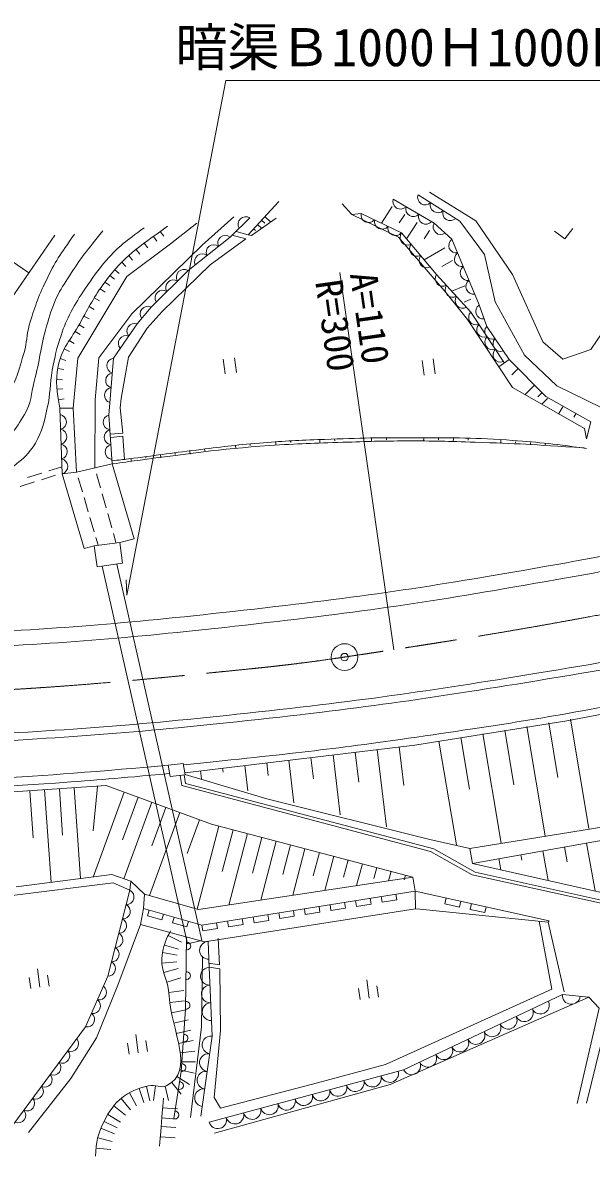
# Model space of a CAD drawing. Units: millimetres, scale not verified. Extents: x 40000 to 680000, y 20000 to 380000.
# Drawn here: x 344838 to 383167, y 238110 to 314581 of the extents above; entities that cross this region are included whole.
import ezdxf
from ezdxf.enums import TextEntityAlignment as Align

# ---------------------------------------------------------------- set-up
doc = ezdxf.new("R2010")
doc.units = ezdxf.units.MM
doc.header["$LTSCALE"] = 1000
doc.header["$PDMODE"] = 32
doc.header["$PDSIZE"] = 500
doc.linetypes.add('CHAIN', pattern=[18.5, 12, -1.5, 3.5, -1.5])
for name, color, linetype, lineweight in [('M-BGD', 7, 'Continuous', 13), ('M-BMK', 2, 'CHAIN', 13), ('M-STR-HTXT', 7, 'Continuous', 13)]:
    doc.layers.add(name, color=color, linetype=linetype, lineweight=lineweight)
doc.styles.add('ＭＳ ゴシック', font='')
doc.styles.get('ＭＳ ゴシック').set_extended_font_data('MS Gothic')

msp = doc.modelspace()

# ---------------------------------------------------------------- linework, layer by layer
at = {"layer": 'M-BGD'}
for p, q in [((371485, 302974), (374302, 301203)), ((372269, 303142), (375384, 301209)), ((360034, 300273), (362096, 302529)), ((366364, 302366), (367035, 301635)), ((369749, 302182), (369021, 301057)), ((369817, 302675), (372573, 301049)), ((356946, 299583), (359067, 301493)), ((360149, 301410), (358819, 300118)), ((360251, 300215), (361933, 301397)), ((361152, 301496), (361554, 301129)), ((367035, 301635), (367657, 301717)), ((367035, 301635), (370167, 300113)), ((367657, 301717), (370377, 300401)), ((370588, 301639), (370225, 301077)), ((354802, 299662), (356574, 301049)), ((360407, 300681), (360531, 300567)), ((360666, 300965), (360955, 300701)), ((360936, 301260), (361152, 301062)), ((371428, 301096), (370713, 299991)), ((372268, 300553), (371910, 300000)), ((372573, 301049), (373772, 299970)), ((374302, 301203), (375978, 298934)), ((375384, 301209), (377848, 297598)), ((381923, 300693), (381388, 299990)), ((343788, 295572), (347002, 300243)), ((353651, 300162), (353886, 299838)), ((354112, 300496), (354347, 300173)), ((358819, 300118), (355982, 297854)), ((357483, 298238), (359872, 299990)), ((359872, 299990), (358967, 300249)), ((359219, 300501), (360034, 300273)), ((360034, 300273), (360251, 300215)), ((370167, 300113), (373374, 296362)), ((370377, 300401), (372734, 297605)), ((373772, 299970), (375614, 295537)), ((380684, 300524), (381388, 299990)), ((343224, 299073), (345258, 297709)), ((351865, 297469), (354802, 299662)), ((352184, 294931), (356946, 299583)), ((352485, 299289), (352734, 298977)), ((353033, 299710), (353272, 299389)), ((373303, 299396), (371900, 298590)), ((351511, 298422), (351795, 298141)), ((351985, 298871), (352250, 298571)), ((373801, 298529), (373099, 298126)), ((375978, 298934), (376691, 295756)), ((350721, 297527), (351034, 297278)), ((351041, 297914), (351344, 297653)), ((355982, 297854), (353488, 295399)), ((354238, 295097), (357483, 298238)), ((369848, 272282), (366218, 297728)), ((372734, 297605), (375042, 295063)), ((377848, 297598), (379906, 293052)), ((348549, 291943), (351865, 297469)), ((350380, 297081), (350703, 296845)), ((374640, 296839), (373770, 296465)), ((349664, 296026), (350005, 295817)), ((350062, 296636), (350391, 296409)), ((373374, 296362), (374826, 294563)), ((383125, 292543), (385467, 295978)), ((349316, 295433), (349664, 295237)), ((353488, 295399), (352562, 294256)), ((375035, 295921), (374600, 295733)), ((375614, 295537), (376118, 294097)), ((376691, 295756), (378671, 292143)), ((348964, 294793), (349316, 294602)), ((349981, 291975), (352184, 294931)), ((353229, 293973), (354238, 295097)), ((374826, 294563), (377857, 289970)), ((375042, 295063), (377304, 291604)), ((348370, 293750), (348708, 293536)), ((348640, 294199), (348988, 294001)), ((352562, 294256), (350953, 291945)), ((351979, 292014), (353229, 293973)), ((376118, 294097), (377633, 291870)), ((347981, 293153), (348318, 292937)), ((379906, 293052), (381251, 291881)), ((347637, 292573), (347992, 292389)), ((378671, 292143), (380844, 290091)), ((381251, 291881), (383125, 292543)), ((347364, 291924), (347745, 291802)), ((348238, 288567), (348549, 291943)), ((349717, 289142), (349981, 291975)), ((350953, 291945), (350637, 288116)), ((351470, 289226), (351979, 292014)), ((358362, 291878), (358497, 290887)), ((359105, 291979), (359240, 290988)), ((371773, 291793), (371908, 290803)), ((372516, 291895), (372651, 290904)), ((377633, 291870), (376933, 291359)), ((380091, 289354), (377633, 291870)), ((347208, 291257), (347603, 291192)), ((378237, 291251), (377810, 290835)), ((347125, 290518), (347525, 290500)), ((347142, 289849), (347540, 289885)), ((377857, 289970), (382719, 287216)), ((379338, 290125), (378699, 289501)), ((380844, 290091), (385789, 287657)), ((347244, 289133), (347638, 289203)), ((349700, 284542), (349717, 289142)), ((351413, 288603), (351470, 289226)), ((379831, 289620), (379552, 289347)), ((380215, 289227), (379846, 288867)), ((383142, 287648), (380091, 289354)), ((347352, 288570), (348238, 288567)), ((347496, 284152), (347352, 288570)), ((348238, 288567), (348461, 284266)), ((351589, 286901), (351413, 288603)), ((381238, 288675), (380988, 288211)), ((350637, 288116), (350858, 284815)), ((382118, 288200), (381993, 287968)), ((382832, 286518), (383142, 287648)), ((350738, 286813), (351589, 286901)), ((382719, 287216), (382832, 286518)), ((350775, 286597), (351583, 286686)), ((351583, 286686), (351711, 285097)), ((359174, 286053), (359197, 285854)), ((360167, 286166), (360179, 286067)), ((361898, 286314), (361912, 286086)), ((362896, 286375), (362903, 286261)), ((364866, 286470), (364875, 286217)), ((365865, 286506), (365870, 286379)), ((368354, 286555), (368355, 286321)), ((369354, 286563), (369354, 286446)), ((371868, 286563), (371866, 286352)), ((372868, 286551), (372867, 286446)), ((373868, 286540), (373866, 286324)), ((374868, 286529), (374867, 286421)), ((377078, 286421), (377060, 286203)), ((378075, 286338), (378066, 286229)), ((379071, 286256), (379058, 286099)), ((380068, 286173), (380061, 286095)), ((353129, 285306), (353142, 285204)), ((354121, 285430), (354147, 285225)), ((355114, 285554), (355126, 285451)), ((356106, 285678), (356132, 285472)), ((357098, 285802), (357111, 285699)), ((382849, 285866), (382656, 285901)), ((346601, 284353), (347474, 284627)), ((348461, 284266), (350858, 284815)), ((352344, 279755), (350858, 284815)), ((352137, 285182), (352162, 284977)), ((345170, 283903), (346124, 284203)), ((347056, 284047), (346102, 283747)), ((348461, 284266), (347496, 284152)), ((347496, 284152), (348979, 279102)), ((348575, 283882), (348861, 282924)), ((349808, 284157), (350080, 283194)), ((345625, 283598), (344671, 283298)), ((348975, 282541), (349260, 281582)), ((350188, 282809), (350460, 281847)), ((350569, 281462), (350840, 280500)), ((349374, 281199), (349660, 280240)), ((350949, 280115), (351121, 279505)), ((348979, 279102), (349659, 279292)), ((349659, 279292), (351381, 279527)), ((349659, 279292), (349852, 277876)), ((349774, 279857), (349927, 279342)), ((351381, 279527), (352344, 279755)), ((351381, 279527), (351574, 278111)), ((349852, 277876), (351574, 278111)), ((350197, 277929), (355942, 252452)), ((351194, 278059), (356917, 252672)), ((391358, 269354), (381517, 267490)), ((381517, 267490), (371282, 265852)), ((378815, 267112), (380050, 259730)), ((380294, 267359), (380912, 263669)), ((381774, 267607), (383009, 260227)), ((372897, 266122), (374069, 259117)), ((374377, 266369), (374963, 262867)), ((375856, 266617), (377091, 259234)), ((377335, 266864), (377953, 263173)), ((371282, 265852), (355766, 263989)), ((367247, 265367), (367490, 263344)), ((368737, 265546), (369362, 260335)), ((370226, 265725), (370539, 263119)), ((354645, 264486), (355662, 264606)), ((355662, 264606), (355785, 263849)), ((361290, 264652), (361393, 263794)), ((362779, 264831), (363125, 261949)), ((364269, 265010), (364442, 263569)), ((365758, 265188), (366244, 261142)), ((354788, 263723), (354645, 264486)), ((355785, 263849), (354788, 263723)), ((355715, 263839), (355809, 263267)), ((355783, 263862), (361297, 262225)), ((356822, 264116), (356889, 263564)), ((358312, 264294), (358345, 264018)), ((359801, 264473), (360007, 262757)), ((340242, 262423), (350475, 263115)), ((349881, 263068), (349596, 260067)), ((350475, 263115), (357568, 260520)), ((355557, 263123), (355448, 263809)), ((372324, 258662), (355557, 263123)), ((355809, 263267), (372548, 258851)), ((345316, 262756), (345537, 259586)), ((346314, 262826), (346747, 256596)), ((347311, 262895), (347528, 259780)), ((348309, 262964), (348734, 256845)), ((351674, 262676), (349580, 256951)), ((352613, 262333), (351566, 259470)), ((353552, 261989), (351664, 256828)), ((354491, 261646), (353547, 259065)), ((361297, 262225), (372276, 259477)), ((355431, 261302), (353379, 255693)), ((356757, 260817), (355926, 258546)), ((392322, 260935), (375167, 257873)), ((358065, 260390), (356588, 254777)), ((357568, 260520), (371133, 256950)), ((359032, 260135), (358293, 257329)), ((374985, 258880), (384153, 260350)), ((359999, 259881), (358731, 255062)), ((360966, 259626), (360332, 257217)), ((361933, 259371), (360885, 255390)), ((372276, 259477), (374985, 258880)), ((382847, 259244), (383424, 256008)), ((362900, 259117), (362376, 257126)), ((363867, 258862), (363039, 255718)), ((364834, 258608), (364420, 257036)), ((375138, 257094), (372324, 258662)), ((372548, 258851), (375349, 257277)), ((375167, 257873), (374985, 258880)), ((379894, 258717), (380249, 256725)), ((381370, 258980), (381548, 257984)), ((365801, 258353), (365194, 256046)), ((366768, 258099), (366465, 256945)), ((367735, 257844), (367348, 256374)), ((375167, 257873), (386916, 255220)), ((376940, 258189), (377074, 257442)), ((378417, 258453), (378484, 258079)), ((350853, 257111), (344388, 256298)), ((352131, 256665), (350853, 257111)), ((371133, 256950), (356682, 254750)), ((368702, 257590), (368509, 256854)), ((369670, 257335), (369503, 256702)), ((370637, 257081), (370553, 256764)), ((371288, 256004), (371133, 256950)), ((386673, 254546), (375138, 257094)), ((375349, 257277), (386634, 254770)), ((343765, 255662), (350941, 256548)), ((350941, 256548), (352066, 256070)), ((352066, 256070), (352131, 256665)), ((352131, 256665), (353041, 255790)), ((350567, 250252), (352066, 256070)), ((353041, 255790), (352984, 254821)), ((356682, 254750), (353041, 255790)), ((356912, 253711), (371288, 256004)), ((368332, 255128), (368269, 255523)), ((369009, 255641), (369073, 255246)), ((370060, 255404), (369997, 255799)), ((371322, 254815), (371288, 256004)), ((371288, 256004), (380336, 253987)), ((373386, 255536), (373299, 255146)), ((352984, 254821), (352773, 253741)), ((352984, 254821), (356912, 253711)), ((353368, 254713), (353260, 254328)), ((357093, 252573), (371322, 254815)), ((363147, 254301), (363084, 254696)), ((363825, 254814), (363888, 254419)), ((364876, 254576), (364813, 254971)), ((365553, 255090), (365616, 254695)), ((365616, 254695), (366604, 254852)), ((366604, 254852), (366541, 255247)), ((367281, 255365), (367344, 254970)), ((367344, 254970), (368332, 255128)), ((369073, 255246), (370060, 255404)), ((371614, 254789), (371322, 254815)), ((380262, 253908), (371613, 254778)), ((373299, 255146), (374275, 254928)), ((374275, 254928), (374362, 255319)), ((375094, 255156), (375007, 254765)), ((375007, 254765), (375983, 254547)), ((375983, 254547), (376070, 254938)), ((353260, 254328), (354222, 254056)), ((354222, 254056), (354331, 254441)), ((355053, 254237), (354944, 253852)), ((355906, 253580), (356015, 253965)), ((358641, 253987), (358704, 253592)), ((359691, 253749), (359628, 254144)), ((360369, 254263), (360432, 253868)), ((360432, 253868), (361419, 254025)), ((361419, 254025), (361356, 254420)), ((362097, 254538), (362160, 254143)), ((362160, 254143), (363147, 254301)), ((363888, 254419), (364876, 254576)), ((380515, 249378), (379647, 253963)), ((380336, 253987), (380262, 253908)), ((380262, 253908), (381346, 249200)), ((352773, 253741), (351260, 249650)), ((352773, 253741), (357093, 252573)), ((354944, 253852), (355906, 253580)), ((356912, 253711), (356975, 253316)), ((356975, 253316), (357963, 253474)), ((357963, 253474), (357900, 253869)), ((358704, 253592), (359691, 253749)), ((354388, 252363), (355348, 252086)), ((354639, 253007), (355536, 252564)), ((355812, 248046), (355872, 252911)), ((355942, 252452), (356917, 252672)), ((357347, 252606), (357402, 250860)), ((358008, 252803), (358102, 251036)), ((354267, 251866), (355250, 251681)), ((354221, 251141), (355218, 251227)), ((356900, 246847), (356958, 251582)), ((358102, 251036), (357355, 251136)), ((357402, 250860), (357609, 246219)), ((357402, 250860), (358130, 250754)), ((345377, 249429), (345276, 250172)), ((345997, 249514), (345828, 250752)), ((346616, 249598), (346515, 250341)), ((349077, 246838), (350567, 250252)), ((354349, 250500), (355312, 250772)), ((354544, 249866), (355505, 250145)), ((358130, 250754), (358179, 246601)), ((351260, 249650), (349804, 246111)), ((367583, 248688), (367481, 249431)), ((368202, 248772), (368033, 250011)), ((368821, 248857), (368720, 249600)), ((369298, 244293), (380515, 249378)), ((354698, 249167), (355690, 249293)), ((354758, 248493), (355751, 248610)), ((382990, 248852), (369614, 242949)), ((370513, 243954), (381220, 249017)), ((381220, 249017), (382990, 248852)), ((382990, 248852), (383701, 248114)), ((354871, 247791), (355852, 247984)), ((355517, 243843), (355812, 248046)), ((383701, 248114), (382218, 241678)), ((382848, 241691), (384437, 248200)), ((355026, 247088), (355999, 247319)), ((343727, 239606), (349077, 246838)), ((352628, 245087), (352459, 246325)), ((355194, 246396), (356166, 246630)), ((356159, 240739), (356900, 246847)), ((358179, 246601), (357752, 242082)), ((349804, 246111), (348089, 243349)), ((352009, 245002), (351908, 245745)), ((353248, 245171), (353146, 245914)), ((355347, 245724), (356327, 245926)), ((357609, 246219), (356854, 240810)), ((355457, 245086), (356449, 245210)), ((355431, 243955), (356402, 243716)), ((355494, 244492), (356494, 244476)), ((357405, 240422), (370513, 243954)), ((364714, 243075), (369298, 244293)), ((348089, 243349), (345232, 239723)), ((355034, 240661), (355517, 243843)), ((355238, 243484), (356089, 242959)), ((352682, 242687), (353010, 241742)), ((353175, 242830), (353413, 241859)), ((353789, 242863), (353662, 241871)), ((354431, 242835), (354677, 241866)), ((354887, 243093), (355509, 242310)), ((369614, 242949), (357776, 239676)), ((358167, 241351), (364714, 243075)), ((351470, 242013), (352112, 241246)), ((352030, 242398), (352516, 241524)), ((357752, 242082), (358167, 241351)), ((350569, 240930), (351426, 240416)), ((350987, 241526), (351757, 240888)), ((354270, 241387), (355267, 241309)), ((350319, 240469), (351214, 240024)), ((354171, 240127), (355168, 240049)), ((354216, 240697), (355213, 240619)), ((350111, 240014), (351036, 239634)), ((354117, 239436), (355114, 239358)), ((349783, 238659), (350778, 238564)), ((349894, 239354), (350866, 239120))]:
    msp.add_line(p, q, dxfattribs=at)
msp.add_circle((366534, 271788), 900, dxfattribs=at)
for centre, radius, start, end in [((371968, 302803), 512, 160.53057, 315.1698), ((370305, 302518), 512, 162.14316, 316.78239), ((371167, 302010), 512, 162.14316, 316.78239), ((372814, 302271), 512, 160.53057, 315.1698), ((359869, 300981), 512, 56.83531, 211.47454), ((368157, 301601), 512, 166.84972, 321.48896), ((372028, 301502), 512, 162.14316, 316.78239), ((373661, 301738), 512, 160.53057, 315.1698), ((369057, 301165), 512, 166.84972, 321.48896), ((369957, 300729), 512, 166.84972, 321.48896), ((373020, 300798), 512, 150.67365, 305.31289), ((358498, 299718), 512, 51.27289, 205.91213), ((370785, 300091), 512, 142.8185, 297.45773), ((374068, 299551), 512, 125.24125, 279.88048), ((357716, 299094), 512, 51.27289, 205.91213), ((371430, 299327), 512, 142.8185, 297.45773), ((374451, 298628), 512, 125.24125, 279.88048), ((356935, 298471), 512, 51.27289, 205.91213), ((372074, 298562), 512, 142.8185, 297.45773), ((355704, 297423), 512, 57.23508, 211.87432), ((373154, 297310), 512, 144.91521, 299.55444), ((374835, 297704), 512, 125.24125, 279.88048), ((354992, 296722), 512, 57.23508, 211.87432), ((373826, 296570), 512, 144.91521, 299.55444), ((375219, 296781), 512, 125.24125, 279.88048), ((354279, 296020), 512, 57.23508, 211.87432), ((374498, 295829), 512, 144.91521, 299.55444), ((353261, 294940), 512, 63.65159, 218.29082), ((375885, 295102), 512, 121.9763, 276.61553), ((375410, 294706), 512, 135.85868, 290.49791), ((352369, 293781), 512, 67.83982, 222.47905), ((375957, 293869), 512, 135.85868, 290.49791), ((376492, 293747), 512, 136.91227, 291.55151), ((351797, 292961), 512, 67.83982, 222.47905), ((376504, 293032), 512, 135.85868, 290.49791), ((377054, 292920), 512, 136.91227, 291.55151), ((377052, 292195), 512, 135.85868, 290.49791), ((351024, 291438), 512, 97.95349, 252.59273), ((350942, 290441), 512, 97.95349, 252.59273), ((350859, 289444), 512, 97.95349, 252.59273), ((347270, 287646), 512, 284.5476, 79.18684), ((350782, 287625), 512, 106.50973, 261.14896), ((347302, 286647), 512, 284.5476, 79.18684), ((350849, 286627), 512, 106.50973, 261.14896), ((347335, 285647), 512, 284.5476, 79.18684), ((350916, 285629), 512, 106.50973, 261.14896), ((347367, 284648), 512, 284.5476, 79.18684), ((351830, 255607), 512, 268.2314, 62.87063), ((351581, 254638), 512, 268.2314, 62.87063), ((351331, 253670), 512, 268.2314, 62.87063), ((351082, 252701), 512, 268.2314, 62.87063), ((355910, 252295), 254, 258.90707, 99.68479), ((357366, 252007), 600, 91.78886, 271.78886), ((350832, 251733), 512, 268.2314, 62.87063), ((350583, 250765), 512, 268.2314, 62.87063), ((357428, 250261), 600, 92.55369, 272.55369), ((355885, 250296), 254, 258.90707, 99.68479), ((349974, 249174), 512, 259.10142, 53.74066), ((357482, 249062), 600, 92.55369, 272.55369), ((349574, 248258), 512, 259.10142, 53.74066), ((355861, 248296), 254, 258.90707, 99.68479), ((379734, 248314), 600, 205.30747, 25.30747), ((381817, 248961), 600, 174.6823, 354.6823), ((357535, 247863), 600, 92.55369, 272.55369), ((378649, 247801), 600, 205.30747, 25.30747), ((349174, 247341), 512, 259.10142, 53.74066), ((376479, 246775), 600, 205.30747, 25.30747), ((377564, 247288), 600, 205.30747, 25.30747), ((355720, 246085), 254, 255.59541, 96.37313), ((375394, 246262), 600, 205.30747, 25.30747), ((348097, 245702), 512, 246.18869, 40.82792), ((357526, 245624), 600, 82.05398, 262.05398), ((373225, 245236), 600, 205.30747, 25.30747), ((374309, 245749), 600, 205.30747, 25.30747), ((347502, 244898), 512, 246.18869, 40.82792), ((357360, 244436), 600, 82.05398, 262.05398), ((372140, 244723), 600, 205.30747, 25.30747), ((346907, 244094), 512, 246.18869, 40.82792), ((355580, 244089), 254, 255.59541, 96.37313), ((371055, 244210), 600, 205.30747, 25.30747), ((346312, 243290), 512, 246.18869, 40.82792), ((357194, 243247), 600, 82.05398, 262.05398), ((367254, 243076), 600, 195.07834, 15.07834), ((368413, 243388), 600, 195.07834, 15.07834), ((369571, 243700), 600, 195.07834, 15.07834), ((345718, 242486), 512, 246.18869, 40.82792), ((355417, 242879), 254, 250.98261, 91.76033), ((357028, 242059), 600, 82.05398, 262.05398), ((364937, 242452), 600, 195.07834, 15.07834), ((366095, 242764), 600, 195.07834, 15.07834), ((345123, 241682), 512, 246.18869, 40.82792), ((361461, 241515), 600, 195.07834, 15.07834), ((362619, 241827), 600, 195.07834, 15.07834), ((363778, 242139), 600, 195.07834, 15.07834), ((344528, 240878), 512, 246.18869, 40.82792), ((355117, 240902), 254, 250.98261, 91.76033), ((359143, 240891), 600, 195.07834, 15.07834), ((360302, 241203), 600, 195.07834, 15.07834), ((357985, 240579), 600, 195.07834, 15.07834)]:
    msp.add_arc(centre, radius, start, end, dxfattribs=at)
for points, knots in [([(341130, 284504), (342003, 284988), (342309, 285193), (342973, 285754), (343907, 286541), (344343, 287111), (344968, 288160), (345430, 288934), (345386, 289503), (345618, 290374), (346002, 291814), (346034, 292666), (346448, 294098), (346671, 294868), (346782, 295310), (347122, 296035), (347402, 296635), (347632, 296933), (347983, 297493), (348770, 298749), (349127, 299139), (350240, 300542)], [0, 0, 0, 0, 1, 1, 1, 2, 2, 2, 3, 3, 3, 4, 4, 4, 5, 5, 5, 6, 6, 6, 7, 7, 7, 7]), ([(353016, 300744), (351798, 299830), (351355, 299539), (350494, 298563), (349863, 297848), (349567, 297398), (349036, 296607), (348648, 296029), (348422, 295708), (348102, 295089), (347790, 294484), (347636, 294130), (347420, 293484), (347121, 292590), (347007, 292069), (346835, 291142), (346652, 290155), (346724, 289573), (346498, 288595), (346278, 287642), (346178, 287071), (345691, 286223), (345272, 285494), (344866, 285189), (344220, 284652), (343718, 284235), (343345, 284131), (342766, 283831), (342403, 283642), (342281, 283580), (341828, 283364)], [0, 0, 0, 0, 1, 1, 1, 2, 2, 2, 3, 3, 3, 4, 4, 4, 5, 5, 5, 6, 6, 6, 7, 7, 7, 8, 8, 8, 9, 9, 9, 10, 10, 10, 10]), ([(347352, 288570), (347116, 289747), (347031, 290319), (347235, 291410), (347469, 292658), (348094, 293196), (348702, 294310), (349310, 295425), (349632, 296069), (350386, 297090), (351700, 298867), (352572, 299359), (354605, 300857)], [0, 0, 0, 0, 1, 1, 1, 2, 2, 2, 3, 3, 3, 4, 4, 4, 4]), ([(348335, 300314), (347363, 298925), (347026, 298473), (346409, 297173), (345873, 296044), (345632, 295378), (345285, 294178), (345081, 293475), (345138, 293039), (344931, 292336), (344596, 291199), (344424, 290543), (343885, 289487), (343419, 288575), (343131, 288060), (342463, 287284), (341881, 286608), (341602, 286370), (340793, 285727)], [0, 0, 0, 0, 1, 1, 1, 2, 2, 2, 3, 3, 3, 4, 4, 4, 5, 5, 5, 6, 6, 6, 6]), ([(350849, 285022), (351396, 285084), (351535, 285102), (351975, 285155), (353758, 285369), (354751, 285542), (356535, 285753), (358199, 285950), (359129, 286089), (360798, 286225), (362335, 286349), (363198, 286393), (364738, 286453), (367224, 286549), (368618, 286593), (371106, 286584), (373587, 286575), (374981, 286603), (377457, 286431), (379569, 286284), (380293, 286201), (382849, 285866)], [0, 0, 0, 0, 1, 1, 1, 2, 2, 2, 3, 3, 3, 4, 4, 4, 5, 5, 5, 6, 6, 6, 7, 7, 7, 7]), ([(382656, 285901), (379125, 286122), (378196, 286196), (375333, 286281), (373525, 286335), (372511, 286374), (370702, 286368), (369030, 286362), (368094, 286332), (366423, 286274), (364487, 286207), (363400, 286189), (361467, 286053), (357987, 285807), (356050, 285516), (352592, 285053), (351914, 284962), (351696, 284936), (350858, 284815)], [0, 0, 0, 0, 1, 1, 1, 2, 2, 2, 3, 3, 3, 4, 4, 4, 5, 5, 5, 6, 6, 6, 6]), ([(409589, 283957), (404432, 282827), (403112, 282549), (398954, 281675), (391572, 280124), (387445, 279196), (380016, 277887), (372127, 276497), (367680, 275835), (359719, 274944), (352087, 274090), (347794, 273720), (340123, 273351), (332126, 272967), (327636, 273002), (319630, 272969), (312692, 272939), (310456, 272963), (301868, 273096)], [0, 0, 0, 0, 1, 1, 1, 2, 2, 2, 3, 3, 3, 4, 4, 4, 5, 5, 5, 6, 6, 6, 6]), ([(409718, 282962), (404561, 281831), (403240, 281553), (399083, 280679), (391700, 279128), (387574, 278200), (380145, 276891), (372255, 275501), (367809, 274839), (359847, 273948), (352216, 273094), (347923, 272724), (340252, 272356), (332255, 271972), (327765, 272006), (319758, 271973), (312821, 271944), (310585, 271967), (301997, 272100)], [0, 0, 0, 0, 1, 1, 1, 2, 2, 2, 3, 3, 3, 4, 4, 4, 5, 5, 5, 6, 6, 6, 6]), ([(301494, 266048), (310572, 265918), (312950, 265890), (320293, 265958), (328143, 266031), (332546, 266048), (340386, 266463), (348346, 266885), (352806, 267209), (360730, 268084), (368654, 268959), (373076, 269631), (380942, 270933), (388868, 272246), (393249, 273317), (401109, 274986), (405036, 275820), (406285, 276083), (411154, 277163)], [0, 0, 0, 0, 1, 1, 1, 2, 2, 2, 3, 3, 3, 4, 4, 4, 5, 5, 5, 6, 6, 6, 6]), ([(301492, 265546), (310570, 265416), (312948, 265388), (320291, 265456), (328141, 265529), (332544, 265546), (340384, 265961), (348344, 266383), (352804, 266707), (360728, 267582), (368652, 268457), (373074, 269129), (380940, 270431), (388866, 271744), (393247, 272815), (401107, 274484), (405034, 275318), (406283, 275581), (411152, 276661)], [0, 0, 0, 0, 1, 1, 1, 2, 2, 2, 3, 3, 3, 4, 4, 4, 5, 5, 5, 6, 6, 6, 6]), ([(355681, 264510), (363252, 265306), (365283, 265517), (371408, 266394), (377367, 267248), (380699, 267788), (386613, 268915), (392506, 270038), (395773, 270836), (401644, 272070), (405551, 272891), (406770, 273148), (411646, 274174)], [0, 0, 0, 0, 1, 1, 1, 2, 2, 2, 3, 3, 3, 4, 4, 4, 4]), ([(302333, 263063), (308366, 262984), (309913, 262963), (314772, 262966), (319539, 262968), (322210, 262977), (326977, 263070), (332618, 263181), (335780, 263222), (341414, 263524), (346588, 263801), (348284, 263939), (354645, 264486)], [0, 0, 0, 0, 1, 1, 1, 2, 2, 2, 3, 3, 3, 4, 4, 4, 4]), ([(354744, 263938), (351036, 263587), (350058, 263508), (347050, 263292), (342794, 262987), (340406, 262870), (336141, 262740), (332896, 262642), (331076, 262618), (327829, 262582), (321052, 262507), (317256, 262430), (310479, 262470), (307307, 262489), (306296, 262493), (302358, 262555)], [0, 0, 0, 0, 1, 1, 1, 2, 2, 2, 3, 3, 3, 4, 4, 4, 5, 5, 5, 5]), ([(349748, 238110), (349787, 239096), (349899, 239619), (350319, 240469), (350981, 241813), (351851, 242548), (353315, 242862), (353788, 242963), (354152, 242682), (354552, 242882), (356500, 243857), (354844, 246555), (354722, 248906), (354661, 250075), (354022, 250724), (354268, 251869), (354396, 252465), (354489, 252758), (354812, 253332)], [0, 0, 0, 0, 1, 1, 1, 2, 2, 2, 3, 3, 3, 4, 4, 4, 5, 5, 5, 6, 6, 6, 6])]:
    msp.add_open_spline(points, degree=3, knots=knots, dxfattribs=at)
msp.add_open_spline([(354067, 238792), (354194, 240413), (354194, 240413), (354320, 242033)], degree=3, dxfattribs=at)
msp.add_point((366534, 271788), dxfattribs=at)
at = {"layer": 'M-BMK'}
msp.add_open_spline([(301788, 269061), (310503, 268904), (312791, 268873), (319844, 268915), (327716, 268963), (332129, 269005), (339992, 269379), (347906, 269755), (352329, 270200), (360212, 270997), (364171, 271397), (366374, 271762), (370308, 272362), (382021, 274148), (388513, 275580), (400142, 277851), (404204, 278644), (407317, 279314), (410473, 280008)], degree=3, knots=[0, 0, 0, 0, 1, 1, 1, 2, 2, 2, 3, 3, 3, 4, 4, 4, 5, 5, 5, 6, 6, 6, 6], dxfattribs=at)
at = {"layer": 'M-STR-HTXT'}
for p, q in [((351865, 275959), (358526, 310675)), ((392997, 310675), (358526, 310675)), ((351865, 275959), (351808, 276988))]:
    msp.add_line(p, q, dxfattribs=at)

# ---------------------------------------------------------------- texts
at = {"layer": 'M-BGD', "style": 'ＭＳ ゴシック'}
msp.add_text('A=110', height=1833, rotation=278.118, dxfattribs=at).set_placement((366345, 297543), align=Align.BOTTOM_LEFT)
msp.add_text('R=300', height=1833, rotation=278.118, dxfattribs=at).set_placement((366370, 297372), align=Align.TOP_LEFT)
at = {"layer": 'M-STR-HTXT', "style": 'ＭＳ ゴシック'}
msp.add_text('暗渠Ｂ1000Ｈ1000L=26.0', height=2566, dxfattribs=at).set_placement((355139, 310875), align=Align.BOTTOM_LEFT)

doc.saveas('drawing.dxf')
